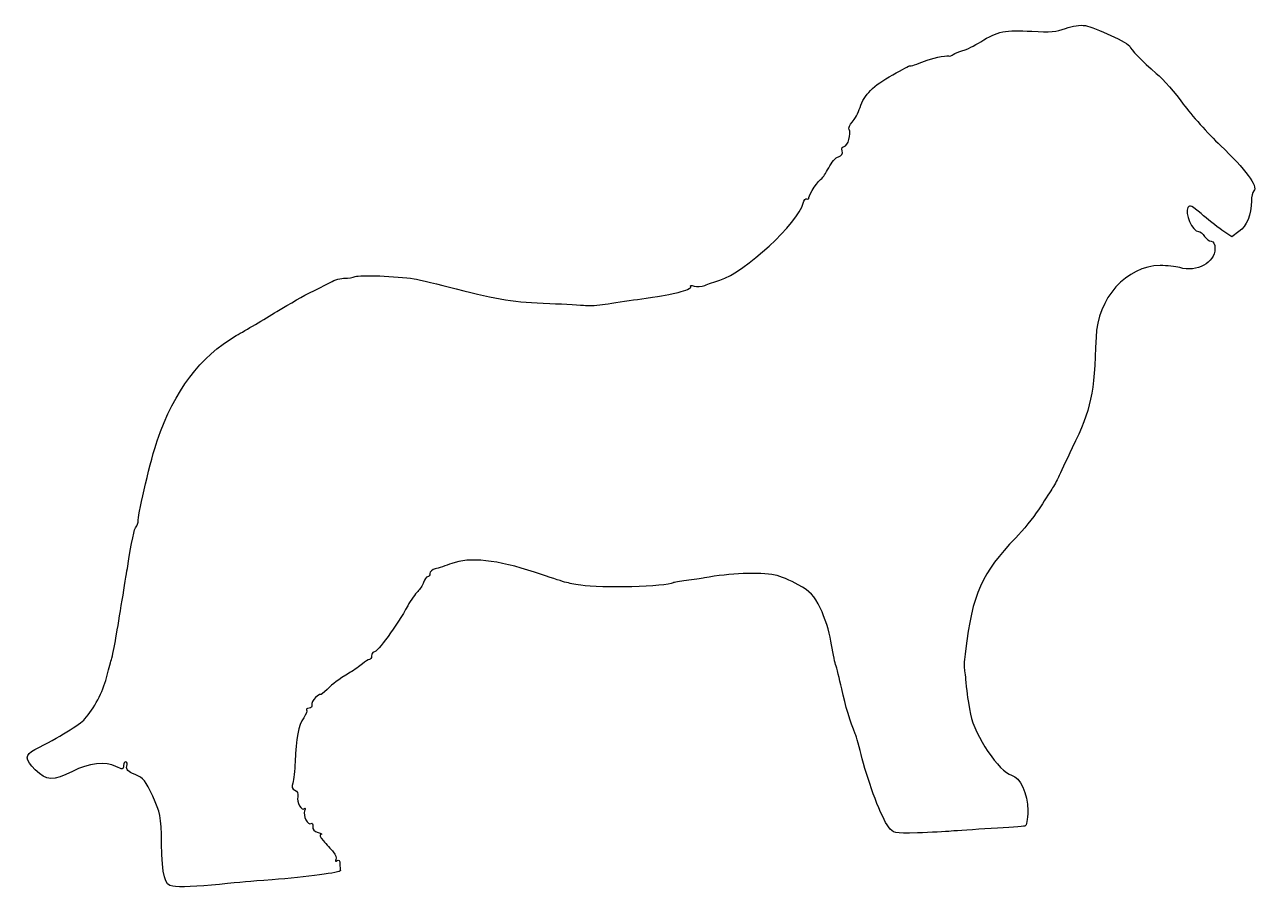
# Model space of a CAD drawing. Header units: centimetres. Extents: x -123 to 5, y -5 to 52.
# Drawn here: x -3.983 to -1.724, y 1.645 to 3.223 of the extents above; entities that cross this region are included whole.
import ezdxf

# ---------------------------------------------------------------- set-up
doc = ezdxf.new("R2010")
doc.units = ezdxf.units.CM
doc.header["$MEASUREMENT"] = 0
doc.layers.add('Layer 1', color=7, linetype='Continuous')

msp = doc.modelspace()

# ---------------------------------------------------------------- linework, layer by layer
at = {"layer": 'Layer 1'}
msp.add_open_spline([(-3.62583, 1.65058), (-3.58365, 1.65474), (-3.5739, 1.65559), (-3.5296, 1.65894), (-3.5296, 1.65894), (-3.46702, 1.66368), (-3.40322, 1.67234), (-3.40447, 1.67593), (-3.40447, 1.67593), (-3.40508, 1.67768), (-3.40558, 1.68323), (-3.40558, 1.68827), (-3.40558, 1.68827), (-3.40558, 1.69406), (-3.40747, 1.69626), (-3.41072, 1.69426), (-3.41072, 1.69426), (-3.41384, 1.69233), (-3.41465, 1.69304), (-3.41278, 1.69606), (-3.41278, 1.69606), (-3.41109, 1.6988), (-3.41328, 1.70504), (-3.41765, 1.70995), (-3.41765, 1.70995), (-3.42202, 1.71485), (-3.43017, 1.72393), (-3.43577, 1.73013), (-3.43577, 1.73013), (-3.44226, 1.73732), (-3.44387, 1.74157), (-3.44022, 1.74185), (-3.44022, 1.74185), (-3.43707, 1.7421), (-3.43951, 1.74373), (-3.44562, 1.74548), (-3.44562, 1.74548), (-3.45304, 1.74761), (-3.45627, 1.75131), (-3.45533, 1.75661), (-3.45533, 1.75661), (-3.45453, 1.76111), (-3.45588, 1.76334), (-3.45844, 1.76175), (-3.45844, 1.76175), (-3.46459, 1.75795), (-3.47368, 1.77592), (-3.47019, 1.785), (-3.47019, 1.785), (-3.46865, 1.78902), (-3.4688, 1.79089), (-3.47052, 1.78917), (-3.47052, 1.78917), (-3.47573, 1.78396), (-3.48529, 1.80081), (-3.48284, 1.81088), (-3.48284, 1.81088), (-3.48134, 1.81703), (-3.48308, 1.82126), (-3.48786, 1.82309), (-3.48786, 1.82309), (-3.49314, 1.82512), (-3.49428, 1.82868), (-3.49197, 1.83593), (-3.49197, 1.83593), (-3.49021, 1.84145), (-3.48829, 1.85898), (-3.4877, 1.87488), (-3.4877, 1.87488), (-3.48613, 1.91729), (-3.48122, 1.94235), (-3.47192, 1.95547), (-3.47192, 1.95547), (-3.46739, 1.96186), (-3.46495, 1.96837), (-3.46651, 1.96993), (-3.46651, 1.96993), (-3.46807, 1.97149), (-3.46607, 1.97276), (-3.46207, 1.97276), (-3.46207, 1.97276), (-3.45789, 1.97276), (-3.45575, 1.97525), (-3.45704, 1.9786), (-3.45704, 1.9786), (-3.45827, 1.98181), (-3.45521, 1.98813), (-3.45023, 1.99264), (-3.45023, 1.99264), (-3.44525, 1.99715), (-3.44117, 1.99954), (-3.44117, 1.99796), (-3.44117, 1.99796), (-3.44117, 1.99638), (-3.43566, 2.00057), (-3.42893, 2.00728), (-3.42893, 2.00728), (-3.41695, 2.01922), (-3.41183, 2.02297), (-3.38633, 2.03851), (-3.38633, 2.03851), (-3.37942, 2.04272), (-3.3696, 2.04967), (-3.36451, 2.05396), (-3.36451, 2.05396), (-3.35942, 2.05824), (-3.35356, 2.06175), (-3.35149, 2.06175), (-3.35149, 2.06175), (-3.34942, 2.06175), (-3.34772, 2.06475), (-3.34772, 2.06842), (-3.34772, 2.06842), (-3.34772, 2.07209), (-3.34596, 2.07509), (-3.34381, 2.07509), (-3.34381, 2.07509), (-3.33711, 2.07509), (-3.30098, 2.12437), (-3.28146, 2.16014), (-3.28146, 2.16014), (-3.2756, 2.17087), (-3.26738, 2.18266), (-3.26319, 2.18633), (-3.26319, 2.18633), (-3.259, 2.19), (-3.25414, 2.19751), (-3.2524, 2.20302), (-3.2524, 2.20302), (-3.25066, 2.20853), (-3.24737, 2.21303), (-3.24509, 2.21303), (-3.24509, 2.21303), (-3.24281, 2.21303), (-3.24094, 2.2158), (-3.24094, 2.21919), (-3.24094, 2.21919), (-3.24094, 2.22258), (-3.23643, 2.22642), (-3.23093, 2.22772), (-3.23093, 2.22772), (-3.22542, 2.22903), (-3.21191, 2.23347), (-3.2009, 2.2376), (-3.2009, 2.2376), (-3.1688, 2.24963), (-3.11677, 2.24413), (-3.04926, 2.22158), (-3.04926, 2.22158), (-2.98744, 2.20093), (-2.99253, 2.20236), (-2.96433, 2.19774), (-2.96433, 2.19774), (-2.92835, 2.19185), (-2.80763, 2.195), (-2.79569, 2.20215), (-2.79569, 2.20215), (-2.7943, 2.20298), (-2.78328, 2.20492), (-2.77122, 2.20644), (-2.77122, 2.20644), (-2.75915, 2.20797), (-2.74428, 2.21013), (-2.73816, 2.21125), (-2.73816, 2.21125), (-2.69124, 2.21983), (-2.63928, 2.22181), (-2.60869, 2.2162), (-2.60869, 2.2162), (-2.59989, 2.21458), (-2.58086, 2.20663), (-2.56642, 2.19852), (-2.56642, 2.19852), (-2.54356, 2.18569), (-2.53832, 2.18011), (-2.52598, 2.15544), (-2.52598, 2.15544), (-2.51797, 2.13942), (-2.50962, 2.11338), (-2.50679, 2.09554), (-2.50679, 2.09554), (-2.50403, 2.07818), (-2.50009, 2.05897), (-2.49803, 2.05286), (-2.49803, 2.05286), (-2.49597, 2.04674), (-2.49099, 2.02672), (-2.48698, 2.00837), (-2.48698, 2.00837), (-2.48016, 1.97721), (-2.4711, 1.94695), (-2.46231, 1.92606), (-2.46231, 1.92606), (-2.46025, 1.92117), (-2.45441, 1.90061), (-2.44932, 1.88038), (-2.44932, 1.88038), (-2.43803, 1.83549), (-2.41368, 1.77218), (-2.4014, 1.75575), (-2.4014, 1.75575), (-2.39248, 1.74382), (-2.39166, 1.74365), (-2.34834, 1.74484), (-2.34834, 1.74484), (-2.32414, 1.74551), (-2.29633, 1.74686), (-2.28655, 1.74785), (-2.28655, 1.74785), (-2.27676, 1.74884), (-2.24372, 1.75095), (-2.21313, 1.75254), (-2.21313, 1.75254), (-2.18254, 1.75412), (-2.15501, 1.75621), (-2.15195, 1.75717), (-2.15195, 1.75717), (-2.1483, 1.75832), (-2.14639, 1.76824), (-2.14639, 1.78599), (-2.14639, 1.78599), (-2.14639, 1.817), (-2.15985, 1.84614), (-2.17606, 1.8502), (-2.17606, 1.8502), (-2.19832, 1.85579), (-2.2437, 1.92319), (-2.25108, 1.96165), (-2.25108, 1.96165), (-2.25659, 1.99031), (-2.25743, 1.99602), (-2.2597, 2.02029), (-2.2597, 2.02029), (-2.26089, 2.03296), (-2.26231, 2.04498), (-2.26286, 2.04699), (-2.26286, 2.04699), (-2.26341, 2.049), (-2.26239, 2.06266), (-2.26059, 2.07734), (-2.26059, 2.07734), (-2.24781, 2.18153), (-2.23022, 2.22103), (-2.16844, 2.28423), (-2.16844, 2.28423), (-2.15488, 2.29811), (-2.13613, 2.32131), (-2.12678, 2.33578), (-2.12678, 2.33578), (-2.11743, 2.35026), (-2.10648, 2.36711), (-2.10243, 2.37323), (-2.10243, 2.37323), (-2.09839, 2.37935), (-2.09286, 2.38936), (-2.09015, 2.39548), (-2.09015, 2.39548), (-2.08744, 2.4016), (-2.0761, 2.42563), (-2.06495, 2.44887), (-2.06495, 2.44887), (-2.02982, 2.52214), (-2.02473, 2.54581), (-2.02141, 2.65132), (-2.02141, 2.65132), (-2.01918, 2.72219), (-1.96538, 2.78221), (-1.90385, 2.78248), (-1.90385, 2.78248), (-1.8916, 2.78253), (-1.87556, 2.78085), (-1.8682, 2.77874), (-1.8682, 2.77874), (-1.83678, 2.76973), (-1.80376, 2.78754), (-1.80376, 2.81351), (-1.80376, 2.81351), (-1.80376, 2.82256), (-1.80597, 2.82707), (-1.8104, 2.82707), (-1.8104, 2.82707), (-1.81405, 2.82707), (-1.81954, 2.83107), (-1.82259, 2.83597), (-1.82259, 2.83597), (-1.82565, 2.84086), (-1.83062, 2.84487), (-1.83365, 2.84487), (-1.83365, 2.84487), (-1.84504, 2.84487), (-1.8597, 2.8783), (-1.853, 2.88898), (-1.853, 2.88898), (-1.84985, 2.894), (-1.84498, 2.89168), (-1.82892, 2.87755), (-1.82892, 2.87755), (-1.81785, 2.8678), (-1.80074, 2.85425), (-1.79092, 2.84744), (-1.79092, 2.84744), (-1.79092, 2.84744), (-1.77305, 2.83506), (-1.77305, 2.83506), (-1.77305, 2.83506), (-1.77305, 2.83506), (-1.75964, 2.84461), (-1.75964, 2.84461), (-1.75964, 2.84461), (-1.74575, 2.8545), (-1.73709, 2.876), (-1.73705, 2.90071), (-1.73705, 2.90071), (-1.73705, 2.90817), (-1.73485, 2.91645), (-1.7322, 2.91911), (-1.7322, 2.91911), (-1.72425, 2.92706), (-1.74771, 2.95888), (-1.79354, 3.00231), (-1.79354, 3.00231), (-1.81648, 3.02405), (-1.84709, 3.05813), (-1.86156, 3.07804), (-1.86156, 3.07804), (-1.87603, 3.09795), (-1.8983, 3.12317), (-1.91105, 3.13407), (-1.91105, 3.13407), (-1.93644, 3.15578), (-1.95944, 3.17926), (-1.95947, 3.18349), (-1.95947, 3.18349), (-1.95951, 3.18842), (-2.0247, 3.21893), (-2.04077, 3.22153), (-2.04077, 3.22153), (-2.05082, 3.22316), (-2.06409, 3.22123), (-2.07716, 3.21624), (-2.07716, 3.21624), (-2.09384, 3.20987), (-2.10555, 3.2089), (-2.13914, 3.21111), (-2.13914, 3.21111), (-2.18628, 3.21421), (-2.2025, 3.21088), (-2.23221, 3.19205), (-2.23221, 3.19205), (-2.24377, 3.18472), (-2.25872, 3.17741), (-2.26543, 3.17581), (-2.26543, 3.17581), (-2.27214, 3.17421), (-2.27992, 3.1711), (-2.28272, 3.1689), (-2.28272, 3.1689), (-2.28552, 3.1667), (-2.28953, 3.16536), (-2.29162, 3.16591), (-2.29162, 3.16591), (-2.2966, 3.16722), (-2.32412, 3.16129), (-2.33547, 3.15646), (-2.33547, 3.15646), (-2.34794, 3.15115), (-2.36217, 3.14663), (-2.36217, 3.14797), (-2.36217, 3.14797), (-2.36217, 3.14859), (-2.37619, 3.14127), (-2.39332, 3.1317), (-2.39332, 3.1317), (-2.42973, 3.11136), (-2.44554, 3.09556), (-2.45346, 3.07156), (-2.45346, 3.07156), (-2.45661, 3.06202), (-2.46299, 3.05013), (-2.46764, 3.04514), (-2.46764, 3.04514), (-2.47229, 3.04015), (-2.47484, 3.03404), (-2.47331, 3.03157), (-2.47331, 3.03157), (-2.46888, 3.0244), (-2.47575, 3.00059), (-2.48225, 3.00059), (-2.48225, 3.00059), (-2.48582, 3.00059), (-2.4873, 2.99731), (-2.48599, 2.9923), (-2.48599, 2.9923), (-2.48452, 2.98666), (-2.48667, 2.98327), (-2.49273, 2.98168), (-2.49273, 2.98168), (-2.49763, 2.9804), (-2.50575, 2.9713), (-2.51077, 2.96146), (-2.51077, 2.96146), (-2.51579, 2.95162), (-2.52145, 2.94288), (-2.52336, 2.94204), (-2.52336, 2.94204), (-2.52864, 2.93971), (-2.54684, 2.9126), (-2.54684, 2.90706), (-2.54684, 2.90706), (-2.54684, 2.90437), (-2.54863, 2.90327), (-2.55081, 2.90462), (-2.55081, 2.90462), (-2.553, 2.90597), (-2.55595, 2.90242), (-2.55738, 2.89672), (-2.55738, 2.89672), (-2.56645, 2.86059), (-2.66408, 2.77036), (-2.70994, 2.75572), (-2.70994, 2.75572), (-2.71934, 2.75272), (-2.73177, 2.74846), (-2.73756, 2.74625), (-2.73756, 2.74625), (-2.74335, 2.74404), (-2.75211, 2.74351), (-2.75703, 2.74507), (-2.75703, 2.74507), (-2.76225, 2.74673), (-2.76488, 2.74614), (-2.76335, 2.74366), (-2.76335, 2.74366), (-2.7619, 2.74132), (-2.77217, 2.73677), (-2.78615, 2.73354), (-2.78615, 2.73354), (-2.81532, 2.72681), (-2.81341, 2.72714), (-2.86052, 2.72064), (-2.86052, 2.72064), (-2.8801, 2.71794), (-2.90676, 2.71402), (-2.91977, 2.71194), (-2.91977, 2.71194), (-2.93278, 2.70986), (-2.94918, 2.70883), (-2.95622, 2.70964), (-2.95622, 2.70964), (-2.96326, 2.71046), (-2.99266, 2.71202), (-3.02155, 2.71312), (-3.02155, 2.71312), (-3.08592, 2.71556), (-3.11599, 2.7203), (-3.1926, 2.74011), (-3.1926, 2.74011), (-3.22537, 2.74858), (-3.26016, 2.75677), (-3.26992, 2.75829), (-3.26992, 2.75829), (-3.3018, 2.76329), (-3.36953, 2.76588), (-3.37763, 2.76242), (-3.37763, 2.76242), (-3.38198, 2.76056), (-3.39055, 2.75928), (-3.39667, 2.75957), (-3.39667, 2.75957), (-3.40279, 2.75987), (-3.4148, 2.75633), (-3.42337, 2.7517), (-3.42337, 2.7517), (-3.43194, 2.74707), (-3.44784, 2.73905), (-3.45871, 2.73387), (-3.45871, 2.73387), (-3.46958, 2.72869), (-3.49761, 2.71283), (-3.521, 2.69862), (-3.521, 2.69862), (-3.54439, 2.68441), (-3.57783, 2.66448), (-3.59531, 2.65434), (-3.59531, 2.65434), (-3.66186, 2.61572), (-3.70766, 2.5549), (-3.73999, 2.4622), (-3.73999, 2.4622), (-3.75074, 2.43137), (-3.77487, 2.3312), (-3.77487, 2.31738), (-3.77487, 2.31738), (-3.77487, 2.31167), (-3.77654, 2.30597), (-3.77857, 2.30471), (-3.77857, 2.30471), (-3.78178, 2.30273), (-3.78683, 2.2789), (-3.7947, 2.22861), (-3.7947, 2.22861), (-3.79781, 2.20878), (-3.80994, 2.13485), (-3.81551, 2.1018), (-3.81551, 2.1018), (-3.81819, 2.08589), (-3.82197, 2.06787), (-3.8239, 2.06176), (-3.8239, 2.06176), (-3.82583, 2.05564), (-3.82992, 2.04063), (-3.83299, 2.02839), (-3.83299, 2.02839), (-3.8394, 2.00282), (-3.85572, 1.97176), (-3.87238, 1.95344), (-3.87238, 1.95344), (-3.88239, 1.94244), (-3.91987, 1.91941), (-3.96396, 1.89718), (-3.96396, 1.89718), (-3.98269, 1.88774), (-3.9825, 1.87877), (-3.96318, 1.86), (-3.96318, 1.86), (-3.94238, 1.83979), (-3.93063, 1.83933), (-3.8952, 1.85733), (-3.8952, 1.85733), (-3.86666, 1.87183), (-3.83303, 1.87567), (-3.81571, 1.8664), (-3.81571, 1.8664), (-3.80369, 1.85997), (-3.80157, 1.86024), (-3.80157, 1.8682), (-3.80157, 1.8682), (-3.80157, 1.87187), (-3.79976, 1.87487), (-3.79754, 1.87487), (-3.79754, 1.87487), (-3.79532, 1.87487), (-3.79448, 1.87115), (-3.79567, 1.8666), (-3.79567, 1.8666), (-3.79732, 1.86028), (-3.79375, 1.85669), (-3.78051, 1.85139), (-3.78051, 1.85139), (-3.76544, 1.84536), (-3.76124, 1.84023), (-3.7482, 1.81195), (-3.7482, 1.81195), (-3.73417, 1.78151), (-3.73314, 1.77602), (-3.73197, 1.72557), (-3.73197, 1.72557), (-3.73057, 1.66469), (-3.72662, 1.64937), (-3.71171, 1.64701), (-3.71171, 1.64701), (-3.70024, 1.64519), (-3.66598, 1.64662), (-3.62582, 1.65058), (-3.62582, 1.65058), (-3.62582, 1.65058), (-3.62583, 1.65058), (-3.62583, 1.65058)], degree=3, knots=[0, 0, 0, 0, 0.006993, 0.006993, 0.006993, 0.006993, 0.013986, 0.013986, 0.013986, 0.013986, 0.020979, 0.020979, 0.020979, 0.020979, 0.027972, 0.027972, 0.027972, 0.027972, 0.034965, 0.034965, 0.034965, 0.034965, 0.041958, 0.041958, 0.041958, 0.041958, 0.048951, 0.048951, 0.048951, 0.048951, 0.0559441, 0.0559441, 0.0559441, 0.0559441, 0.0629371, 0.0629371, 0.0629371, 0.0629371, 0.0699301, 0.0699301, 0.0699301, 0.0699301, 0.0769231, 0.0769231, 0.0769231, 0.0769231, 0.0839161, 0.0839161, 0.0839161, 0.0839161, 0.0909091, 0.0909091, 0.0909091, 0.0909091, 0.0979021, 0.0979021, 0.0979021, 0.0979021, 0.1048951, 0.1048951, 0.1048951, 0.1048951, 0.1118881, 0.1118881, 0.1118881, 0.1118881, 0.1188811, 0.1188811, 0.1188811, 0.1188811, 0.1258741, 0.1258741, 0.1258741, 0.1258741, 0.1328671, 0.1328671, 0.1328671, 0.1328671, 0.1398601, 0.1398601, 0.1398601, 0.1398601, 0.1468531, 0.1468531, 0.1468531, 0.1468531, 0.1538462, 0.1538462, 0.1538462, 0.1538462, 0.1608392, 0.1608392, 0.1608392, 0.1608392, 0.1678322, 0.1678322, 0.1678322, 0.1678322, 0.1748252, 0.1748252, 0.1748252, 0.1748252, 0.1818182, 0.1818182, 0.1818182, 0.1818182, 0.1888112, 0.1888112, 0.1888112, 0.1888112, 0.1958042, 0.1958042, 0.1958042, 0.1958042, 0.2027972, 0.2027972, 0.2027972, 0.2027972, 0.2097902, 0.2097902, 0.2097902, 0.2097902, 0.2167832, 0.2167832, 0.2167832, 0.2167832, 0.2237762, 0.2237762, 0.2237762, 0.2237762, 0.2307692, 0.2307692, 0.2307692, 0.2307692, 0.2377622, 0.2377622, 0.2377622, 0.2377622, 0.2447552, 0.2447552, 0.2447552, 0.2447552, 0.2517483, 0.2517483, 0.2517483, 0.2517483, 0.2587413, 0.2587413, 0.2587413, 0.2587413, 0.2657343, 0.2657343, 0.2657343, 0.2657343, 0.2727273, 0.2727273, 0.2727273, 0.2727273, 0.2797203, 0.2797203, 0.2797203, 0.2797203, 0.2867133, 0.2867133, 0.2867133, 0.2867133, 0.2937063, 0.2937063, 0.2937063, 0.2937063, 0.3006993, 0.3006993, 0.3006993, 0.3006993, 0.3076923, 0.3076923, 0.3076923, 0.3076923, 0.3146853, 0.3146853, 0.3146853, 0.3146853, 0.3216783, 0.3216783, 0.3216783, 0.3216783, 0.3286713, 0.3286713, 0.3286713, 0.3286713, 0.3356643, 0.3356643, 0.3356643, 0.3356643, 0.3426573, 0.3426573, 0.3426573, 0.3426573, 0.3496503, 0.3496503, 0.3496503, 0.3496503, 0.3566434, 0.3566434, 0.3566434, 0.3566434, 0.3636364, 0.3636364, 0.3636364, 0.3636364, 0.3706294, 0.3706294, 0.3706294, 0.3706294, 0.3776224, 0.3776224, 0.3776224, 0.3776224, 0.3846154, 0.3846154, 0.3846154, 0.3846154, 0.3916084, 0.3916084, 0.3916084, 0.3916084, 0.3986014, 0.3986014, 0.3986014, 0.3986014, 0.4055944, 0.4055944, 0.4055944, 0.4055944, 0.4125874, 0.4125874, 0.4125874, 0.4125874, 0.4195804, 0.4195804, 0.4195804, 0.4195804, 0.4265734, 0.4265734, 0.4265734, 0.4265734, 0.4335664, 0.4335664, 0.4335664, 0.4335664, 0.4405594, 0.4405594, 0.4405594, 0.4405594, 0.4475524, 0.4475524, 0.4475524, 0.4475524, 0.4545455, 0.4545455, 0.4545455, 0.4545455, 0.4615385, 0.4615385, 0.4615385, 0.4615385, 0.4685315, 0.4685315, 0.4685315, 0.4685315, 0.4755245, 0.4755245, 0.4755245, 0.4755245, 0.4825175, 0.4825175, 0.4825175, 0.4825175, 0.4895105, 0.4895105, 0.4895105, 0.4895105, 0.4965035, 0.4965035, 0.4965035, 0.4965035, 0.5034965, 0.5034965, 0.5034965, 0.5034965, 0.5104895, 0.5104895, 0.5104895, 0.5104895, 0.5174825, 0.5174825, 0.5174825, 0.5174825, 0.5244755, 0.5244755, 0.5244755, 0.5244755, 0.5314685, 0.5314685, 0.5314685, 0.5314685, 0.5384615, 0.5384615, 0.5384615, 0.5384615, 0.5454545, 0.5454545, 0.5454545, 0.5454545, 0.5524476, 0.5524476, 0.5524476, 0.5524476, 0.5594406, 0.5594406, 0.5594406, 0.5594406, 0.5664336, 0.5664336, 0.5664336, 0.5664336, 0.5734266, 0.5734266, 0.5734266, 0.5734266, 0.5804196, 0.5804196, 0.5804196, 0.5804196, 0.5874126, 0.5874126, 0.5874126, 0.5874126, 0.5944056, 0.5944056, 0.5944056, 0.5944056, 0.6013986, 0.6013986, 0.6013986, 0.6013986, 0.6083916, 0.6083916, 0.6083916, 0.6083916, 0.6153846, 0.6153846, 0.6153846, 0.6153846, 0.6223776, 0.6223776, 0.6223776, 0.6223776, 0.6293706, 0.6293706, 0.6293706, 0.6293706, 0.6363636, 0.6363636, 0.6363636, 0.6363636, 0.6433566, 0.6433566, 0.6433566, 0.6433566, 0.6503497, 0.6503497, 0.6503497, 0.6503497, 0.6573427, 0.6573427, 0.6573427, 0.6573427, 0.6643357, 0.6643357, 0.6643357, 0.6643357, 0.6713287, 0.6713287, 0.6713287, 0.6713287, 0.6783217, 0.6783217, 0.6783217, 0.6783217, 0.6853147, 0.6853147, 0.6853147, 0.6853147, 0.6923077, 0.6923077, 0.6923077, 0.6923077, 0.6993007, 0.6993007, 0.6993007, 0.6993007, 0.7062937, 0.7062937, 0.7062937, 0.7062937, 0.7132867, 0.7132867, 0.7132867, 0.7132867, 0.7202797, 0.7202797, 0.7202797, 0.7202797, 0.7272727, 0.7272727, 0.7272727, 0.7272727, 0.7342657, 0.7342657, 0.7342657, 0.7342657, 0.7412587, 0.7412587, 0.7412587, 0.7412587, 0.7482517, 0.7482517, 0.7482517, 0.7482517, 0.7552448, 0.7552448, 0.7552448, 0.7552448, 0.7622378, 0.7622378, 0.7622378, 0.7622378, 0.7692308, 0.7692308, 0.7692308, 0.7692308, 0.7762238, 0.7762238, 0.7762238, 0.7762238, 0.7832168, 0.7832168, 0.7832168, 0.7832168, 0.7902098, 0.7902098, 0.7902098, 0.7902098, 0.7972028, 0.7972028, 0.7972028, 0.7972028, 0.8041958, 0.8041958, 0.8041958, 0.8041958, 0.8111888, 0.8111888, 0.8111888, 0.8111888, 0.8181818, 0.8181818, 0.8181818, 0.8181818, 0.8251748, 0.8251748, 0.8251748, 0.8251748, 0.8321678, 0.8321678, 0.8321678, 0.8321678, 0.8391608, 0.8391608, 0.8391608, 0.8391608, 0.8461538, 0.8461538, 0.8461538, 0.8461538, 0.8531469, 0.8531469, 0.8531469, 0.8531469, 0.8601399, 0.8601399, 0.8601399, 0.8601399, 0.8671329, 0.8671329, 0.8671329, 0.8671329, 0.8741259, 0.8741259, 0.8741259, 0.8741259, 0.8811189, 0.8811189, 0.8811189, 0.8811189, 0.8881119, 0.8881119, 0.8881119, 0.8881119, 0.8951049, 0.8951049, 0.8951049, 0.8951049, 0.9020979, 0.9020979, 0.9020979, 0.9020979, 0.9090909, 0.9090909, 0.9090909, 0.9090909, 0.9160839, 0.9160839, 0.9160839, 0.9160839, 0.9230769, 0.9230769, 0.9230769, 0.9230769, 0.9300699, 0.9300699, 0.9300699, 0.9300699, 0.9370629, 0.9370629, 0.9370629, 0.9370629, 0.9440559, 0.9440559, 0.9440559, 0.9440559, 0.951049, 0.951049, 0.951049, 0.951049, 0.958042, 0.958042, 0.958042, 0.958042, 0.965035, 0.965035, 0.965035, 0.965035, 0.972028, 0.972028, 0.972028, 0.972028, 0.979021, 0.979021, 0.979021, 0.979021, 0.986014, 0.986014, 0.986014, 0.986014, 1, 1, 1, 1], dxfattribs=at)

doc.saveas('drawing.dxf')
